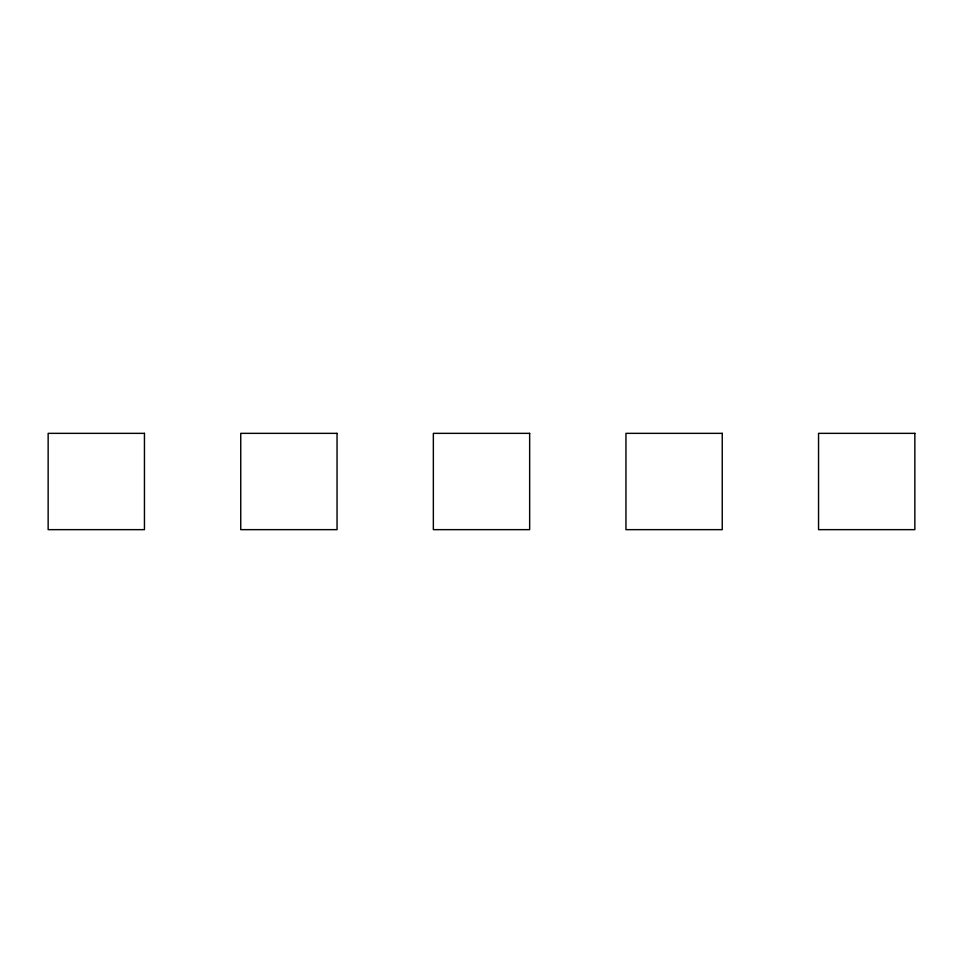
<?xml version="1.0" encoding="UTF-8"?>
<svg xmlns="http://www.w3.org/2000/svg" width="963" height="963" viewBox="0 0 963 963"><rect width="100%" height="100%" fill="white"/><g stroke="black" fill="none" stroke-linecap="round" stroke-linejoin="round"><path stroke-width="1.44" d="M144.45 433.35L48.15 433.35L48.15 529.65L144.45 529.65L144.45 433.35M337.05 433.35L240.75 433.35L240.75 529.65L337.05 529.65L337.05 433.35M529.65 433.35L433.35 433.35L433.35 529.65L529.65 529.65L529.65 433.35M722.25 433.35L625.95 433.35L625.95 529.65L722.25 529.65L722.25 433.35M914.85 433.35L818.55 433.35L818.55 529.65L914.85 529.65L914.85 433.35"/></g></svg>
